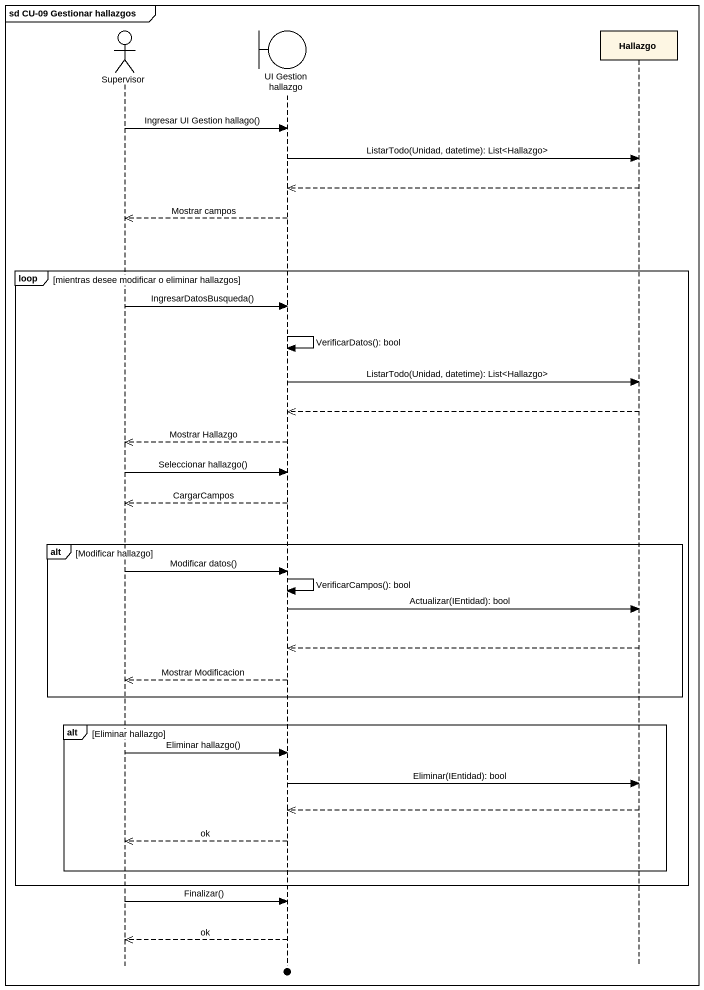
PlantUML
@startuml
mainframe sd CU-09 Gestionar hallazgos
hide footbox
actor Supervisor
boundary "UI Gestion hallazgo" as UI_Gestion_hallazgo
participant Hallazgo

Supervisor -> UI_Gestion_hallazgo : Ingresar UI Gestion hallago()
UI_Gestion_hallazgo -> Hallazgo : ListarTodo(Unidad, datetime): List<Hallazgo>
Hallazgo -->> UI_Gestion_hallazgo
UI_Gestion_hallazgo -->> Supervisor : Mostrar campos
loop mientras desee modificar o eliminar hallazgos
  Supervisor -> UI_Gestion_hallazgo : IngresarDatosBusqueda()
  UI_Gestion_hallazgo -> UI_Gestion_hallazgo : VerificarDatos(): bool
  UI_Gestion_hallazgo -> Hallazgo : ListarTodo(Unidad, datetime): List<Hallazgo>
  Hallazgo -->> UI_Gestion_hallazgo
  UI_Gestion_hallazgo -->> Supervisor : Mostrar Hallazgo
  Supervisor -> UI_Gestion_hallazgo : Seleccionar hallazgo()
  UI_Gestion_hallazgo -->> Supervisor : CargarCampos
  alt Modificar hallazgo
    Supervisor -> UI_Gestion_hallazgo : Modificar datos()
    UI_Gestion_hallazgo -> UI_Gestion_hallazgo : VerificarCampos(): bool
    UI_Gestion_hallazgo -> Hallazgo : Actualizar(IEntidad): bool
    Hallazgo -->> UI_Gestion_hallazgo
    UI_Gestion_hallazgo -->> Supervisor : Mostrar Modificacion
  end
  alt Eliminar hallazgo
    Supervisor -> UI_Gestion_hallazgo : Eliminar hallazgo()
    UI_Gestion_hallazgo -> Hallazgo : Eliminar(IEntidad): bool
    Hallazgo -->> UI_Gestion_hallazgo
    UI_Gestion_hallazgo -->> Supervisor : ok
  end
end
Supervisor -> UI_Gestion_hallazgo : Finalizar()
UI_Gestion_hallazgo -->> Supervisor : ok
@enduml
